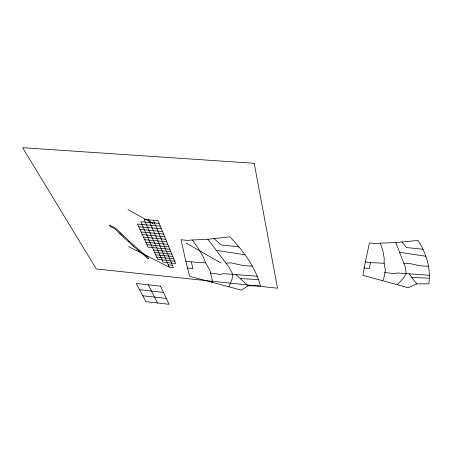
<?xml version="1.0" encoding="UTF-8"?>
<svg xmlns="http://www.w3.org/2000/svg" width="452" height="452" viewBox="0 0 452 452"><rect width="100%" height="100%" fill="white"/><g stroke="black" fill="none" stroke-linecap="round" stroke-linejoin="round"><path stroke-width="0.68" d="M382.381 280.828L383.68 279.003L385.37 270.132L384.104 263.256L384.223 258.471L382.934 251.007L380.392 243.153L375.313 243.538L369.459 242.899L365.329 261.951L362.922 275.336L408.342 287.743L416.716 283.862L428.824 283.856C431.033 268.499 426.332 253.386 418.066 240.441L395.794 242.56L380.392 243.153M384.104 263.256L370.403 262.618L369.374 268.471L364.148 267.94M211.858 282.41L212.35 280.381L209.994 270.465L205.53 262.736L203.44 257.341L198.66 248.905L192.394 239.984L187.377 240.436L181.082 239.718L185.806 261.273L189.597 276.274L241.357 290.144L248.131 285.828L260.459 285.839C255.25 266.895 243.312 250.803 229.825 236.825L207.903 239.283L192.394 239.984M228.87 286.67L231.904 279.782L232.865 274.5L228.802 266.827L207.903 239.283M397.432 284.636L403.173 278.449L406.212 273.731L405.28 266.895L395.794 242.56M138.804 250.792L139.753 250.414M128.368 241.65L129.588 241.47M225.972 263.137L231.243 262.883L243.475 265.64L252.702 266.138M403.969 263.618L409.229 263.392L420.1 265.844L428.914 266.284M205.53 262.736L199.982 262.697L185.806 261.273M411.828 277.398L429.033 278.206M240.244 278.607L258.16 279.528M429.4 275.274L397.229 272.968L394.138 273.663L384.816 272.471M257.228 276.245L223.361 273.641L220.531 274.42L210.496 273.081M159.11 223.39L140.758 221.751L157.788 259.442L174.754 261.154M160.24 226.113L137.453 224.062L148.103 247.154L169.833 249.261M138.691 226.746L161.353 228.802M139.917 229.396L162.454 231.464M141.126 232.023L163.545 234.091M142.318 234.611L164.624 236.695M143.504 237.176L165.686 239.266M144.674 239.713L166.743 241.803M145.827 242.221L167.782 244.317M146.973 244.701L168.811 246.803M153.522 249.996L170.839 251.691M154.607 252.397L171.833 254.097M155.68 254.77L172.817 256.476M156.742 257.12L173.794 258.827M168.234 264.872L172.438 265.301M423.021 249.261L406.512 247.549L401.969 241.973M128.588 246.622L169.206 267.126L173.393 267.556L153.335 220.226M187.405 268.002L192.959 268.595L191.286 262.019M238.955 246.871L221.214 244.944L213.977 238.599M139.532 289.715L163.477 292.382M142.747 295.761L166.353 298.433M365.329 261.951L370.403 262.618M425.761 256.227L399.449 252.278M244.933 254.775L216.146 250.323M119.582 233.272L121.904 234.176L117.401 229.757A14.006 6.633 18.9 0 0 117.215 229.593L116.559 229.051A12.204 5.791 18.8 0 0 114.582 227.723L113.655 227.209A14.775 6.989 18.8 0 0 111.542 226.22L111.243 226.096A23.555 11.023 18.8 0 0 109.474 225.39L110.796 226.785A11.198 5.311 18.8 0 1 112.927 227.757L113.729 228.203A10.571 5.017 18.8 0 1 115.441 229.35L116.011 229.819A12.543 5.938 18.9 0 1 116.181 229.966L121.746 235.464M128.04 209.632L153.115 223.582M186.105 243.012L221.124 263.087M148.849 220.745L152.9 223.599M136.086 248.623L146.324 257.086A19.091 8.701 17.3 0 1 146.838 257.685C147.408 259.29 150.047 259.301 148.177 257.668A20.606 9.39 17.3 0 0 147.623 257.018L136.786 248.018M135.425 248.069L123.368 237.046M136.577 247.843L133.622 245.221M236.006 274.726L248.131 285.828M133.566 245.165L123.13 235.43M123.323 237.006L121.921 235.639M122.893 235.187L122 234.277M409.207 273.929L416.716 283.862M148.318 284.811L157.46 302.959M148.714 219.813L169.206 267.126M254.205 163.296L22.6 147.697L96.321 268.968L277.534 288.195L254.205 163.296M157.968 220.632L144.109 219.406L163.031 262.166L175.709 263.454L157.968 220.632M160.511 286.144L136.221 283.483L145.86 301.625L169.138 304.303L160.511 286.144"/></g></svg>
